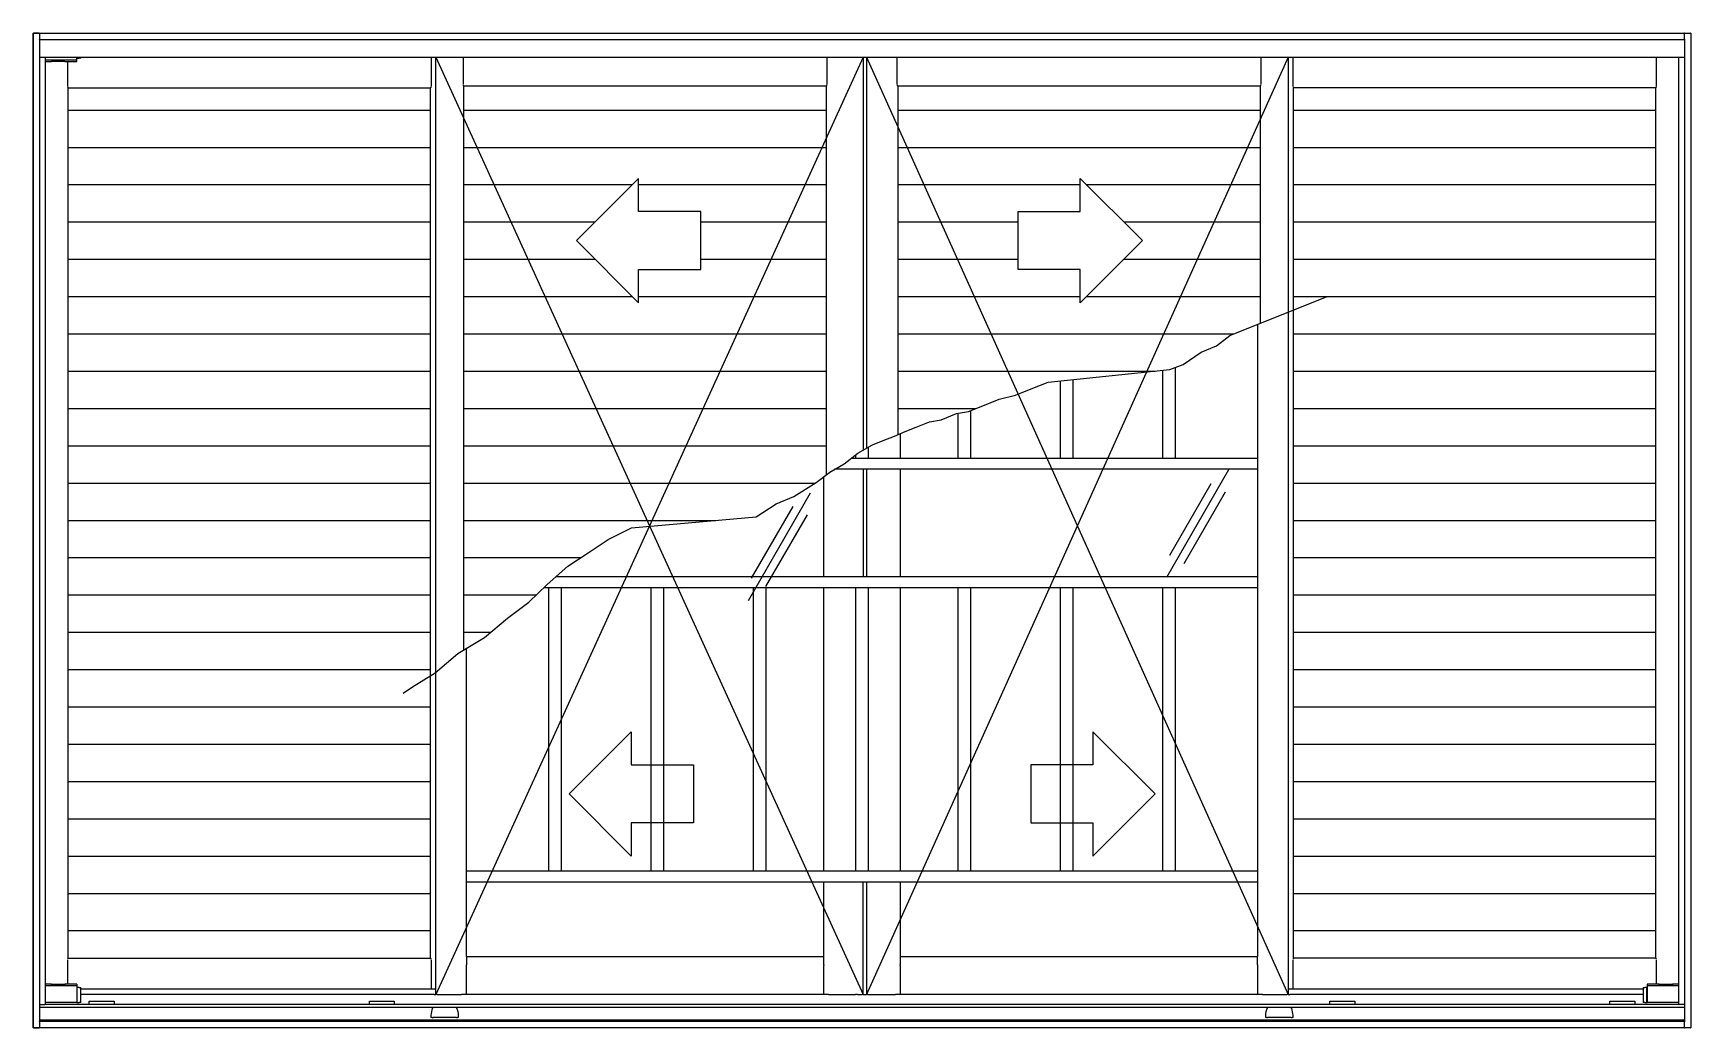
# Model space of a CAD drawing. Header units: millimetres. Extents: x 449.7 to 451.7, y 1056.07 to 1057.27.
import ezdxf

# ---------------------------------------------------------------- set-up
doc = ezdxf.new("R2010")
doc.units = ezdxf.units.MM
doc.header["$LTSCALE"] = 0.5
doc.layers.add('Gravia_Janelas', color=1, linetype='Continuous')

msp = doc.modelspace()

# ---------------------------------------------------------------- linework, layer by layer
at = {"layer": 'Gravia_Janelas'}
for p, q in [((449.6957, 1057.2704), (449.6961, 1057.2704)), ((449.6957, 1057.2704), (449.6957, 1056.0704)), ((449.7029, 1057.2704), (449.6961, 1057.2704)), ((449.7029, 1057.2704), (449.7033, 1057.2704)), ((449.7033, 1057.27), (449.7033, 1057.2704)), ((449.7033, 1057.2704), (451.6881, 1057.2704)), ((449.7033, 1057.27), (449.7033, 1057.2632)), ((449.7033, 1057.2628), (449.7033, 1057.2632)), ((449.7033, 1057.2628), (451.6881, 1057.2628)), ((449.7033, 1057.2628), (449.7033, 1056.078)), ((451.6881, 1057.2704), (451.6881, 1057.27)), ((451.6885, 1057.2704), (451.6881, 1057.2704)), ((451.6881, 1057.2632), (451.6881, 1057.27)), ((451.6881, 1057.2632), (451.6881, 1057.2628)), ((451.6881, 1057.2628), (451.6881, 1056.078)), ((451.6885, 1057.2704), (451.6953, 1057.2704)), ((451.6957, 1057.2704), (451.6953, 1057.2704)), ((451.6957, 1057.2704), (451.6957, 1056.0704)), ((449.7033, 1057.2414), (451.6881, 1057.2414)), ((449.7103, 1057.2414), (449.7103, 1056.0985)), ((449.7483, 1057.238), (449.7483, 1057.2414)), ((449.7488, 1057.2414), (449.7488, 1057.24)), ((449.7533, 1057.24), (449.7533, 1057.2414)), ((450.1759, 1057.2414), (450.1759, 1057.2071)), ((450.1816, 1056.1105), (450.1816, 1057.2414)), ((450.1816, 1057.2414), (450.6969, 1056.1105)), ((450.6969, 1057.2414), (450.1816, 1056.1105)), ((450.2147, 1057.2091), (450.2147, 1057.2414)), ((450.6532, 1057.2414), (450.6532, 1057.2091)), ((450.6969, 1057.2414), (450.6969, 1056.7672)), ((450.7011, 1057.2414), (450.7011, 1056.7697)), ((450.7011, 1057.2414), (451.2098, 1056.1105)), ((451.2098, 1057.2414), (450.7011, 1056.1105)), ((450.7382, 1057.2091), (450.7382, 1057.2414)), ((451.1767, 1057.2414), (451.1767, 1057.2091)), ((451.2098, 1057.2414), (451.2098, 1056.1105)), ((451.2155, 1057.2414), (451.2155, 1057.2071)), ((451.654, 1057.2414), (451.654, 1057.2071)), ((451.6811, 1056.0985), (451.6811, 1057.2414)), ((449.7103, 1057.238), (449.7483, 1057.238)), ((449.7103, 1057.236), (449.7178, 1057.236)), ((449.7178, 1057.2365), (449.7338, 1057.2365)), ((449.7178, 1057.236), (449.7178, 1057.2365)), ((449.7338, 1057.2365), (449.7178, 1057.2365)), ((449.7178, 1057.2365), (449.7178, 1057.236)), ((449.7338, 1057.236), (449.7178, 1057.236)), ((449.7338, 1057.2365), (449.7338, 1057.236)), ((449.7338, 1057.2365), (449.7338, 1057.236)), ((449.7338, 1057.236), (449.7483, 1057.236)), ((449.7374, 1057.2071), (449.7374, 1057.236)), ((449.7483, 1057.24), (449.7488, 1057.24)), ((449.7483, 1057.236), (449.7483, 1057.238)), ((449.7488, 1057.24), (449.7513, 1057.24)), ((449.7533, 1057.24), (449.7513, 1057.24)), ((449.738, 1057.2043), (449.7381, 1057.2043)), ((449.7381, 1057.2043), (450.1752, 1057.2043)), ((449.7381, 1056.1546), (449.7381, 1057.2043)), ((450.1752, 1057.2043), (450.1752, 1057.2043)), ((450.1752, 1056.1546), (450.1752, 1057.2043)), ((450.2153, 1057.2063), (450.2154, 1057.2063)), ((450.2154, 1056.5264), (450.2154, 1057.2063)), ((450.6525, 1057.2063), (450.2154, 1057.2063)), ((450.6525, 1057.2063), (450.6525, 1057.2063)), ((450.6525, 1057.2063), (450.6525, 1056.7375)), ((450.7388, 1057.2063), (450.7389, 1057.2063)), ((450.7389, 1057.2063), (450.7389, 1056.786)), ((451.176, 1057.2063), (450.7389, 1057.2063)), ((451.176, 1057.2063), (451.176, 1056.9202)), ((451.176, 1057.2063), (451.176, 1057.2063)), ((451.2162, 1057.2043), (451.2161, 1057.2043)), ((451.6533, 1057.2043), (451.2162, 1057.2043)), ((451.2162, 1056.1546), (451.2162, 1057.2043)), ((451.6533, 1056.1546), (451.6533, 1057.2043)), ((451.6533, 1057.2043), (451.6533, 1057.2043)), ((449.7381, 1057.1776), (450.1752, 1057.1776)), ((450.2154, 1057.1776), (450.6525, 1057.1776)), ((450.7389, 1057.1776), (451.176, 1057.1776)), ((451.2162, 1057.1776), (451.6533, 1057.1776)), ((449.7381, 1057.1326), (450.1752, 1057.1326)), ((450.2154, 1057.1326), (450.6525, 1057.1326)), ((450.7389, 1057.1326), (451.176, 1057.1326)), ((451.2162, 1057.1326), (451.6533, 1057.1326)), ((449.7381, 1057.0876), (450.1752, 1057.0876)), ((450.2154, 1057.0876), (450.4186, 1057.0876)), ((450.4261, 1057.0876), (450.6525, 1057.0876)), ((450.7389, 1057.0876), (450.9589, 1057.0876)), ((450.9664, 1057.0876), (451.176, 1057.0876)), ((451.2162, 1057.0876), (451.6533, 1057.0876)), ((449.7381, 1057.0426), (450.1752, 1057.0426)), ((450.2154, 1057.0426), (450.3736, 1057.0426)), ((450.5011, 1057.0426), (450.6525, 1057.0426)), ((450.7389, 1057.0426), (450.8839, 1057.0426)), ((451.0114, 1057.0426), (451.176, 1057.0426)), ((451.2162, 1057.0426), (451.6533, 1057.0426)), ((449.7381, 1056.9976), (450.1752, 1056.9976)), ((450.2154, 1056.9976), (450.3736, 1056.9976)), ((450.5011, 1056.9976), (450.6525, 1056.9976)), ((450.7389, 1056.9976), (450.8839, 1056.9976)), ((451.0114, 1056.9976), (451.176, 1056.9976)), ((451.2162, 1056.9976), (451.6533, 1056.9976)), ((449.7381, 1056.9526), (450.1752, 1056.9526)), ((450.2154, 1056.9526), (450.4186, 1056.9526)), ((450.4261, 1056.9526), (450.6525, 1056.9526)), ((450.7389, 1056.9526), (450.9589, 1056.9526)), ((450.9664, 1056.9526), (451.176, 1056.9526)), ((451.2162, 1056.9526), (451.6533, 1056.9526)), ((449.7381, 1056.9076), (450.1752, 1056.9076)), ((450.2154, 1056.9076), (450.6525, 1056.9076)), ((450.7389, 1056.9076), (451.1443, 1056.9076)), ((451.173, 1056.919), (451.173, 1056.1566)), ((451.2162, 1056.9076), (451.6533, 1056.9076)), ((449.7381, 1056.8626), (450.1752, 1056.8626)), ((450.2154, 1056.8626), (450.6525, 1056.8626)), ((450.7389, 1056.8626), (451.0494, 1056.8626)), ((451.0587, 1056.7574), (451.0587, 1056.8635)), ((451.0737, 1056.867), (451.0737, 1056.7574)), ((451.2162, 1056.8626), (451.6533, 1056.8626)), ((450.9352, 1056.7574), (450.9352, 1056.851)), ((450.9502, 1056.8525), (450.9502, 1056.7574)), ((449.7381, 1056.8176), (450.1752, 1056.8176)), ((450.2154, 1056.8176), (450.6525, 1056.8176)), ((450.7389, 1056.8176), (450.833, 1056.8176)), ((450.8117, 1056.7574), (450.8117, 1056.8117)), ((450.8267, 1056.815), (450.8267, 1056.7574)), ((451.2162, 1056.8176), (451.6533, 1056.8176)), ((450.7419, 1056.7872), (450.7419, 1056.7574)), ((449.7381, 1056.7726), (450.1752, 1056.7726)), ((450.2154, 1056.7726), (450.6525, 1056.7726)), ((450.6882, 1056.7574), (450.6882, 1056.7617)), ((450.7032, 1056.7708), (450.7032, 1056.7574)), ((451.2162, 1056.7726), (451.6533, 1056.7726)), ((451.173, 1056.7442), (450.6625, 1056.7442)), ((451.173, 1056.7574), (450.6826, 1056.7574)), ((451.173, 1056.7574), (450.6826, 1056.7574)), ((450.6969, 1056.7442), (450.6969, 1056.6147)), ((450.7011, 1056.7442), (450.7011, 1056.6147)), ((450.7419, 1056.7442), (450.7419, 1056.6147)), ((451.0633, 1056.6139), (451.1383, 1056.7438)), ((449.7381, 1056.7276), (450.1752, 1056.7276)), ((450.2154, 1056.7276), (450.6395, 1056.7276)), ((450.6495, 1056.6147), (450.6495, 1056.7352)), ((451.0671, 1056.6406), (451.1171, 1056.7272)), ((451.2162, 1056.7276), (451.6533, 1056.7276)), ((450.5587, 1056.586), (450.6337, 1056.7159)), ((451.0844, 1056.6306), (451.1344, 1056.7172)), ((449.7381, 1056.6826), (450.1752, 1056.6826)), ((450.2154, 1056.6826), (450.5194, 1056.6826)), ((450.5625, 1056.6127), (450.6125, 1056.6993)), ((450.5798, 1056.6027), (450.6298, 1056.6893)), ((451.2162, 1056.6826), (451.6533, 1056.6826)), ((449.7381, 1056.6376), (450.1752, 1056.6376)), ((450.2154, 1056.6376), (450.3562, 1056.6376)), ((451.2162, 1056.6376), (451.6533, 1056.6376)), ((450.312, 1056.6015), (451.173, 1056.6015)), ((450.3177, 1056.2595), (450.3177, 1056.6015)), ((450.3265, 1056.6147), (451.173, 1056.6147)), ((450.3327, 1056.6015), (450.3327, 1056.2595)), ((450.4412, 1056.2595), (450.4412, 1056.6015)), ((450.4562, 1056.6015), (450.4562, 1056.2595)), ((450.5647, 1056.2595), (450.5647, 1056.6015)), ((450.5797, 1056.6015), (450.5797, 1056.2595)), ((450.6495, 1056.2595), (450.6495, 1056.6015)), ((450.6882, 1056.2595), (450.6882, 1056.6015)), ((450.7032, 1056.6015), (450.7032, 1056.2595)), ((450.7419, 1056.6015), (450.7419, 1056.2595)), ((450.8117, 1056.2595), (450.8117, 1056.6015)), ((450.8267, 1056.6015), (450.8267, 1056.2595)), ((450.9352, 1056.2595), (450.9352, 1056.6015)), ((450.9502, 1056.6015), (450.9502, 1056.2595)), ((451.0587, 1056.2595), (451.0587, 1056.6015)), ((451.0737, 1056.6015), (451.0737, 1056.2595)), ((449.7381, 1056.5926), (450.1752, 1056.5926)), ((450.2154, 1056.5926), (450.3026, 1056.5926)), ((451.2162, 1056.5926), (451.6533, 1056.5926)), ((449.7381, 1056.5476), (450.1752, 1056.5476)), ((450.2154, 1056.5476), (450.2478, 1056.5476)), ((451.2162, 1056.5476), (451.6533, 1056.5476)), ((450.2184, 1056.1566), (450.2184, 1056.5282)), ((449.7381, 1056.5026), (450.1752, 1056.5026)), ((451.2162, 1056.5026), (451.6533, 1056.5026)), ((449.7381, 1056.4576), (450.1752, 1056.4576)), ((451.2162, 1056.4576), (451.6533, 1056.4576)), ((449.7381, 1056.4126), (450.1752, 1056.4126)), ((451.2162, 1056.4126), (451.6533, 1056.4126)), ((449.7381, 1056.3676), (450.1752, 1056.3676)), ((451.2162, 1056.3676), (451.6533, 1056.3676)), ((449.7381, 1056.3226), (450.1752, 1056.3226)), ((451.2162, 1056.3226), (451.6533, 1056.3226)), ((449.7381, 1056.2776), (450.1752, 1056.2776)), ((451.2162, 1056.2776), (451.6533, 1056.2776)), ((451.173, 1056.2595), (450.2184, 1056.2595)), ((451.173, 1056.2595), (450.2184, 1056.2595)), ((451.173, 1056.2463), (450.2184, 1056.2463)), ((450.6495, 1056.1566), (450.6495, 1056.2463)), ((450.6969, 1056.1105), (450.6969, 1056.2463)), ((450.7011, 1056.2463), (450.7011, 1056.1105)), ((450.7419, 1056.2463), (450.7419, 1056.1566)), ((449.7381, 1056.2326), (450.1752, 1056.2326)), ((451.2162, 1056.2326), (451.6533, 1056.2326)), ((449.7381, 1056.1876), (450.1752, 1056.1876)), ((451.2162, 1056.1876), (451.6533, 1056.1876)), ((449.7374, 1056.1229), (449.7374, 1056.1518)), ((449.7381, 1056.1546), (449.738, 1056.1546)), ((449.7381, 1056.1546), (450.1752, 1056.1546)), ((450.1752, 1056.1546), (450.1752, 1056.1546)), ((450.1759, 1056.1518), (450.1759, 1056.1175)), ((450.2184, 1056.1563), (450.2184, 1056.1566)), ((450.2184, 1056.1566), (450.6495, 1056.1566)), ((450.2184, 1056.1563), (450.2184, 1056.1462)), ((450.2184, 1056.1456), (450.2184, 1056.1462)), ((450.2184, 1056.1105), (450.2184, 1056.1456)), ((450.6495, 1056.1566), (450.6495, 1056.1563)), ((450.6495, 1056.1462), (450.6495, 1056.1563)), ((450.6495, 1056.1462), (450.6495, 1056.1456)), ((450.6495, 1056.1105), (450.6495, 1056.1456)), ((450.7419, 1056.1563), (450.7419, 1056.1566)), ((450.7419, 1056.1566), (451.173, 1056.1566)), ((450.7419, 1056.1563), (450.7419, 1056.1462)), ((450.7419, 1056.1456), (450.7419, 1056.1462)), ((450.7419, 1056.1456), (450.7419, 1056.1105)), ((451.173, 1056.1566), (451.173, 1056.1563)), ((451.173, 1056.1462), (451.173, 1056.1563)), ((451.173, 1056.1462), (451.173, 1056.1456)), ((451.173, 1056.1456), (451.173, 1056.1105)), ((451.2155, 1056.1518), (451.2155, 1056.1175)), ((451.2161, 1056.1546), (451.2162, 1056.1546)), ((451.6533, 1056.1546), (451.2162, 1056.1546)), ((451.6533, 1056.1546), (451.6533, 1056.1546)), ((451.654, 1056.1518), (451.654, 1056.1229)), ((449.7178, 1056.1229), (449.7103, 1056.1229)), ((449.7483, 1056.1209), (449.7103, 1056.1209)), ((449.7178, 1056.1223), (449.7178, 1056.1229)), ((449.7178, 1056.1229), (449.7338, 1056.1229)), ((449.7178, 1056.1223), (449.7178, 1056.1229)), ((449.7338, 1056.1223), (449.7178, 1056.1223)), ((449.7178, 1056.1223), (449.7338, 1056.1223)), ((449.7483, 1056.1229), (449.7338, 1056.1229)), ((449.7338, 1056.1229), (449.7338, 1056.1223)), ((449.7338, 1056.1223), (449.7338, 1056.1229)), ((449.7483, 1056.1229), (449.7483, 1056.1209)), ((449.7483, 1056.1209), (449.7483, 1056.1009)), ((451.6431, 1056.1229), (451.6431, 1056.1209)), ((451.6576, 1056.1229), (451.6431, 1056.1229)), ((451.6431, 1056.1209), (451.6431, 1056.1009)), ((451.6811, 1056.1209), (451.6431, 1056.1209)), ((451.6576, 1056.1223), (451.6576, 1056.1229)), ((451.6576, 1056.1229), (451.6736, 1056.1229)), ((451.6576, 1056.1223), (451.6576, 1056.1229)), ((451.6736, 1056.1223), (451.6576, 1056.1223)), ((451.6576, 1056.1223), (451.6736, 1056.1223)), ((451.6811, 1056.1229), (451.6736, 1056.1229)), ((451.6736, 1056.1229), (451.6736, 1056.1223)), ((451.6736, 1056.1223), (451.6736, 1056.1229)), ((449.7483, 1056.1009), (449.7103, 1056.1009)), ((449.7488, 1056.1189), (449.7483, 1056.1189)), ((449.7483, 1056.1009), (449.7488, 1056.1009)), ((449.7513, 1056.1189), (449.7488, 1056.1189)), ((449.7488, 1056.1009), (449.7488, 1056.1189)), ((449.7488, 1056.1009), (449.7513, 1056.1009)), ((449.7513, 1056.1189), (449.7533, 1056.1189)), ((449.7533, 1056.1009), (449.7513, 1056.1009)), ((449.7533, 1056.1009), (449.7533, 1056.1189)), ((449.7533, 1056.1175), (450.1816, 1056.1175)), ((450.1795, 1056.1105), (449.7533, 1056.1105)), ((449.7633, 1056.0989), (449.7633, 1056.1025)), ((449.7633, 1056.1025), (449.7933, 1056.1025)), ((449.7933, 1056.1025), (449.7933, 1056.0989)), ((450.1013, 1056.0989), (450.1013, 1056.1025)), ((450.1013, 1056.1025), (450.1313, 1056.1025)), ((450.1313, 1056.1025), (450.1313, 1056.0989)), ((450.1795, 1056.1105), (450.1816, 1056.1105)), ((450.1831, 1056.1105), (450.1816, 1056.1105)), ((450.1831, 1056.1105), (450.2126, 1056.1105)), ((450.2147, 1056.1105), (450.2126, 1056.1105)), ((450.6532, 1056.1105), (450.2147, 1056.1105)), ((450.6553, 1056.1105), (450.6532, 1056.1105)), ((450.6553, 1056.1105), (450.6874, 1056.1105)), ((450.6874, 1056.1105), (450.688, 1056.1105)), ((450.6903, 1056.1105), (450.688, 1056.1105)), ((450.6903, 1056.1105), (450.6957, 1056.1105)), ((450.6969, 1056.1105), (450.6957, 1056.1105)), ((450.6969, 1056.1105), (450.7007, 1056.1105)), ((450.7007, 1056.1105), (450.7011, 1056.1105)), ((450.7027, 1056.1105), (450.7011, 1056.1105)), ((450.7027, 1056.1105), (450.7361, 1056.1105)), ((450.7382, 1056.1105), (450.7361, 1056.1105)), ((451.1767, 1056.1105), (450.7382, 1056.1105)), ((451.1788, 1056.1105), (451.1767, 1056.1105)), ((451.1788, 1056.1105), (451.2082, 1056.1105)), ((451.2098, 1056.1105), (451.2082, 1056.1105)), ((451.2098, 1056.1175), (451.6381, 1056.1175)), ((451.2098, 1056.1105), (451.2119, 1056.1105)), ((451.6381, 1056.1105), (451.2119, 1056.1105)), ((451.2601, 1056.0989), (451.2601, 1056.1025)), ((451.2601, 1056.1025), (451.2901, 1056.1025)), ((451.2901, 1056.1025), (451.2901, 1056.0989)), ((451.5981, 1056.0989), (451.5981, 1056.1025)), ((451.5981, 1056.1025), (451.6281, 1056.1025)), ((451.6281, 1056.1025), (451.6281, 1056.0989)), ((451.6381, 1056.1189), (451.6381, 1056.1009)), ((451.6381, 1056.1189), (451.6401, 1056.1189)), ((451.6401, 1056.1009), (451.6381, 1056.1009)), ((451.6426, 1056.1189), (451.6401, 1056.1189)), ((451.6401, 1056.1009), (451.6426, 1056.1009)), ((451.6431, 1056.1189), (451.6426, 1056.1189)), ((451.6426, 1056.1009), (451.6426, 1056.1189)), ((451.6426, 1056.1009), (451.6431, 1056.1009)), ((451.6811, 1056.1009), (451.6431, 1056.1009)), ((449.7033, 1056.0985), (449.7037, 1056.0985)), ((449.7033, 1056.0955), (451.6881, 1056.0955)), ((449.7037, 1056.0985), (449.7097, 1056.0985)), ((449.7103, 1056.0985), (449.7097, 1056.0985)), ((451.6811, 1056.0985), (449.7103, 1056.0985)), ((449.7633, 1056.0985), (449.7633, 1056.0989)), ((449.7933, 1056.0989), (449.7933, 1056.0985)), ((450.1013, 1056.0985), (450.1013, 1056.0989)), ((450.1313, 1056.0989), (450.1313, 1056.0985)), ((450.1769, 1056.083), (450.1755, 1056.083)), ((450.1769, 1056.083), (450.1781, 1056.083)), ((450.2065, 1056.083), (450.1781, 1056.083)), ((450.2065, 1056.083), (450.2077, 1056.083)), ((450.209, 1056.083), (450.2077, 1056.083)), ((451.1837, 1056.083), (451.1823, 1056.083)), ((451.1837, 1056.083), (451.1849, 1056.083)), ((451.2133, 1056.083), (451.1849, 1056.083)), ((451.2133, 1056.083), (451.2145, 1056.083)), ((451.2158, 1056.083), (451.2145, 1056.083)), ((451.2601, 1056.0985), (451.2601, 1056.0989)), ((451.2901, 1056.0989), (451.2901, 1056.0985)), ((451.5981, 1056.0985), (451.5981, 1056.0989)), ((451.6281, 1056.0989), (451.6281, 1056.0985)), ((451.6811, 1056.0985), (451.6817, 1056.0985)), ((451.6877, 1056.0985), (451.6817, 1056.0985)), ((451.6881, 1056.0985), (451.6877, 1056.0985)), ((449.6961, 1056.0704), (449.6957, 1056.0704)), ((449.6961, 1056.0704), (449.7029, 1056.0704)), ((449.7033, 1056.0704), (449.7029, 1056.0704)), ((451.6881, 1056.0795), (449.7033, 1056.0795)), ((449.7033, 1056.0776), (449.7033, 1056.078)), ((451.6881, 1056.078), (449.7033, 1056.078)), ((449.7033, 1056.0776), (449.7033, 1056.0708)), ((449.7033, 1056.0704), (449.7033, 1056.0708)), ((451.6881, 1056.0704), (449.7033, 1056.0704)), ((451.6881, 1056.078), (451.6881, 1056.0776)), ((451.6881, 1056.0708), (451.6881, 1056.0776)), ((451.6881, 1056.0708), (451.6881, 1056.0704)), ((451.6881, 1056.0704), (451.6885, 1056.0704)), ((451.6953, 1056.0704), (451.6885, 1056.0704)), ((451.6953, 1056.0704), (451.6957, 1056.0704))]:
    msp.add_line(p, q, dxfattribs=at)
at = {"layer": 'Gravia_Janelas', "color": 2}
msp.add_lwpolyline([(449.6957, 1057.2704), (451.6957, 1057.2704), (451.6957, 1056.0704), (449.6957, 1056.0704)], close=True, dxfattribs=at)
at = {"layer": 'Gravia_Janelas', "flags": 128}
for points in [[(449.7374, 1057.2066), (449.7374, 1057.2066), (449.7374, 1057.2067), (449.7374, 1057.2067), (449.7374, 1057.2067), (449.7374, 1057.2067), (449.7374, 1057.2067), (449.7374, 1057.2067), (449.7374, 1057.2068), (449.7374, 1057.2068), (449.7374, 1057.2068), (449.7374, 1057.2068), (449.7374, 1057.2068), (449.7374, 1057.2069), (449.7374, 1057.2069), (449.7374, 1057.2069), (449.7374, 1057.2069), (449.7374, 1057.2069), (449.7374, 1057.2069), (449.7374, 1057.207), (449.7374, 1057.207), (449.7374, 1057.207), (449.7374, 1057.207), (449.7374, 1057.207), (449.7374, 1057.2071)], [(449.7377, 1057.2052), (449.7377, 1057.2053), (449.7377, 1057.2053), (449.7376, 1057.2053), (449.7376, 1057.2053), (449.7376, 1057.2053), (449.7376, 1057.2054), (449.7376, 1057.2054), (449.7376, 1057.2054), (449.7376, 1057.2054), (449.7376, 1057.2054), (449.7376, 1057.2055), (449.7376, 1057.2055), (449.7375, 1057.2055), (449.7375, 1057.2055), (449.7375, 1057.2055), (449.7375, 1057.2056), (449.7375, 1057.2056), (449.7375, 1057.2056), (449.7375, 1057.2056), (449.7375, 1057.2056), (449.7374, 1057.2057), (449.7374, 1057.2057), (449.7374, 1057.2057), (449.7374, 1057.2057)], [(449.738, 1057.2043), (449.738, 1057.2043), (449.738, 1057.2043), (449.738, 1057.2044), (449.738, 1057.2044), (449.738, 1057.2044), (449.7379, 1057.2045), (449.7379, 1057.2045), (449.7379, 1057.2045), (449.7379, 1057.2046), (449.7379, 1057.2046), (449.7379, 1057.2046), (449.7379, 1057.2047), (449.7378, 1057.2047), (449.7378, 1057.2048), (449.7378, 1057.2048), (449.7378, 1057.2049), (449.7378, 1057.2049), (449.7378, 1057.2049), (449.7378, 1057.205), (449.7377, 1057.205), (449.7377, 1057.2051), (449.7377, 1057.2051), (449.7377, 1057.2052), (449.7377, 1057.2052)], [(450.1756, 1057.2052), (450.1755, 1057.2052), (450.1755, 1057.2051), (450.1755, 1057.2051), (450.1755, 1057.205), (450.1755, 1057.205), (450.1755, 1057.2049), (450.1755, 1057.2049), (450.1754, 1057.2049), (450.1754, 1057.2048), (450.1754, 1057.2048), (450.1754, 1057.2047), (450.1754, 1057.2047), (450.1754, 1057.2046), (450.1753, 1057.2046), (450.1753, 1057.2046), (450.1753, 1057.2045), (450.1753, 1057.2045), (450.1753, 1057.2045), (450.1753, 1057.2044), (450.1753, 1057.2044), (450.1753, 1057.2044), (450.1752, 1057.2043), (450.1752, 1057.2043), (450.1752, 1057.2043)], [(450.1758, 1057.2057), (450.1758, 1057.2057), (450.1758, 1057.2057), (450.1758, 1057.2057), (450.1758, 1057.2056), (450.1758, 1057.2056), (450.1757, 1057.2056), (450.1757, 1057.2056), (450.1757, 1057.2056), (450.1757, 1057.2055), (450.1757, 1057.2055), (450.1757, 1057.2055), (450.1757, 1057.2055), (450.1757, 1057.2055), (450.1757, 1057.2054), (450.1756, 1057.2054), (450.1756, 1057.2054), (450.1756, 1057.2054), (450.1756, 1057.2054), (450.1756, 1057.2053), (450.1756, 1057.2053), (450.1756, 1057.2053), (450.1756, 1057.2053), (450.1756, 1057.2053), (450.1756, 1057.2052)], [(450.1759, 1057.2071), (450.1759, 1057.207), (450.1759, 1057.207), (450.1759, 1057.207), (450.1759, 1057.207), (450.1759, 1057.207), (450.1759, 1057.2069), (450.1759, 1057.2069), (450.1759, 1057.2069), (450.1759, 1057.2069), (450.1759, 1057.2069), (450.1759, 1057.2069), (450.1759, 1057.2068), (450.1759, 1057.2068), (450.1759, 1057.2068), (450.1759, 1057.2068), (450.1759, 1057.2068), (450.1759, 1057.2067), (450.1759, 1057.2067), (450.1759, 1057.2067), (450.1758, 1057.2067), (450.1758, 1057.2067), (450.1758, 1057.2067), (450.1758, 1057.2066), (450.1758, 1057.2066)], [(450.2147, 1057.2086), (450.2147, 1057.2086), (450.2147, 1057.2087), (450.2147, 1057.2087), (450.2147, 1057.2087), (450.2147, 1057.2087), (450.2147, 1057.2087), (450.2147, 1057.2087), (450.2147, 1057.2088), (450.2147, 1057.2088), (450.2147, 1057.2088), (450.2147, 1057.2088), (450.2147, 1057.2088), (450.2147, 1057.2089), (450.2147, 1057.2089), (450.2147, 1057.2089), (450.2147, 1057.2089), (450.2147, 1057.2089), (450.2147, 1057.2089), (450.2147, 1057.209), (450.2147, 1057.209), (450.2147, 1057.209), (450.2147, 1057.209), (450.2147, 1057.209), (450.2147, 1057.2091)], [(450.215, 1057.2072), (450.215, 1057.2073), (450.215, 1057.2073), (450.2149, 1057.2073), (450.2149, 1057.2073), (450.2149, 1057.2073), (450.2149, 1057.2074), (450.2149, 1057.2074), (450.2149, 1057.2074), (450.2149, 1057.2074), (450.2149, 1057.2074), (450.2149, 1057.2075), (450.2149, 1057.2075), (450.2148, 1057.2075), (450.2148, 1057.2075), (450.2148, 1057.2075), (450.2148, 1057.2076), (450.2148, 1057.2076), (450.2148, 1057.2076), (450.2148, 1057.2076), (450.2148, 1057.2076), (450.2147, 1057.2077), (450.2147, 1057.2077), (450.2147, 1057.2077), (450.2147, 1057.2077)], [(450.2153, 1057.2063), (450.2153, 1057.2063), (450.2153, 1057.2063), (450.2153, 1057.2064), (450.2153, 1057.2064), (450.2153, 1057.2064), (450.2152, 1057.2065), (450.2152, 1057.2065), (450.2152, 1057.2065), (450.2152, 1057.2066), (450.2152, 1057.2066), (450.2152, 1057.2066), (450.2152, 1057.2067), (450.2151, 1057.2067), (450.2151, 1057.2068), (450.2151, 1057.2068), (450.2151, 1057.2069), (450.2151, 1057.2069), (450.2151, 1057.2069), (450.2151, 1057.207), (450.215, 1057.207), (450.215, 1057.2071), (450.215, 1057.2071), (450.215, 1057.2072), (450.215, 1057.2072)], [(450.6529, 1057.2072), (450.6528, 1057.2072), (450.6528, 1057.2071), (450.6528, 1057.2071), (450.6528, 1057.207), (450.6528, 1057.207), (450.6528, 1057.2069), (450.6528, 1057.2069), (450.6527, 1057.2069), (450.6527, 1057.2068), (450.6527, 1057.2068), (450.6527, 1057.2067), (450.6527, 1057.2067), (450.6527, 1057.2066), (450.6526, 1057.2066), (450.6526, 1057.2066), (450.6526, 1057.2065), (450.6526, 1057.2065), (450.6526, 1057.2065), (450.6526, 1057.2064), (450.6526, 1057.2064), (450.6526, 1057.2064), (450.6525, 1057.2063), (450.6525, 1057.2063), (450.6525, 1057.2063)], [(450.6531, 1057.2077), (450.6531, 1057.2077), (450.6531, 1057.2077), (450.6531, 1057.2077), (450.6531, 1057.2076), (450.6531, 1057.2076), (450.653, 1057.2076), (450.653, 1057.2076), (450.653, 1057.2076), (450.653, 1057.2075), (450.653, 1057.2075), (450.653, 1057.2075), (450.653, 1057.2075), (450.653, 1057.2075), (450.653, 1057.2074), (450.6529, 1057.2074), (450.6529, 1057.2074), (450.6529, 1057.2074), (450.6529, 1057.2074), (450.6529, 1057.2073), (450.6529, 1057.2073), (450.6529, 1057.2073), (450.6529, 1057.2073), (450.6529, 1057.2073), (450.6529, 1057.2072)], [(450.6532, 1057.2091), (450.6532, 1057.209), (450.6532, 1057.209), (450.6532, 1057.209), (450.6532, 1057.209), (450.6532, 1057.209), (450.6532, 1057.2089), (450.6532, 1057.2089), (450.6532, 1057.2089), (450.6532, 1057.2089), (450.6532, 1057.2089), (450.6532, 1057.2089), (450.6532, 1057.2088), (450.6532, 1057.2088), (450.6532, 1057.2088), (450.6532, 1057.2088), (450.6532, 1057.2088), (450.6532, 1057.2087), (450.6532, 1057.2087), (450.6532, 1057.2087), (450.6531, 1057.2087), (450.6531, 1057.2087), (450.6531, 1057.2087), (450.6531, 1057.2086), (450.6531, 1057.2086)], [(450.7382, 1057.2086), (450.7382, 1057.2086), (450.7382, 1057.2087), (450.7382, 1057.2087), (450.7382, 1057.2087), (450.7382, 1057.2087), (450.7382, 1057.2087), (450.7382, 1057.2087), (450.7382, 1057.2088), (450.7382, 1057.2088), (450.7382, 1057.2088), (450.7382, 1057.2088), (450.7382, 1057.2088), (450.7382, 1057.2089), (450.7382, 1057.2089), (450.7382, 1057.2089), (450.7382, 1057.2089), (450.7382, 1057.2089), (450.7382, 1057.2089), (450.7382, 1057.209), (450.7382, 1057.209), (450.7382, 1057.209), (450.7382, 1057.209), (450.7382, 1057.209), (450.7382, 1057.2091)], [(450.7385, 1057.2072), (450.7385, 1057.2073), (450.7385, 1057.2073), (450.7384, 1057.2073), (450.7384, 1057.2073), (450.7384, 1057.2073), (450.7384, 1057.2074), (450.7384, 1057.2074), (450.7384, 1057.2074), (450.7384, 1057.2074), (450.7384, 1057.2074), (450.7384, 1057.2075), (450.7384, 1057.2075), (450.7384, 1057.2075), (450.7383, 1057.2075), (450.7383, 1057.2075), (450.7383, 1057.2076), (450.7383, 1057.2076), (450.7383, 1057.2076), (450.7383, 1057.2076), (450.7383, 1057.2076), (450.7382, 1057.2077), (450.7382, 1057.2077), (450.7382, 1057.2077), (450.7382, 1057.2077)], [(450.7388, 1057.2063), (450.7388, 1057.2063), (450.7388, 1057.2063), (450.7388, 1057.2064), (450.7388, 1057.2064), (450.7388, 1057.2064), (450.7387, 1057.2065), (450.7387, 1057.2065), (450.7387, 1057.2065), (450.7387, 1057.2066), (450.7387, 1057.2066), (450.7387, 1057.2066), (450.7387, 1057.2067), (450.7386, 1057.2067), (450.7386, 1057.2068), (450.7386, 1057.2068), (450.7386, 1057.2069), (450.7386, 1057.2069), (450.7386, 1057.2069), (450.7386, 1057.207), (450.7385, 1057.207), (450.7385, 1057.2071), (450.7385, 1057.2071), (450.7385, 1057.2072), (450.7385, 1057.2072)], [(451.1764, 1057.2072), (451.1763, 1057.2072), (451.1763, 1057.2071), (451.1763, 1057.2071), (451.1763, 1057.207), (451.1763, 1057.207), (451.1763, 1057.2069), (451.1763, 1057.2069), (451.1762, 1057.2069), (451.1762, 1057.2068), (451.1762, 1057.2068), (451.1762, 1057.2067), (451.1762, 1057.2067), (451.1762, 1057.2066), (451.1761, 1057.2066), (451.1761, 1057.2066), (451.1761, 1057.2065), (451.1761, 1057.2065), (451.1761, 1057.2065), (451.1761, 1057.2064), (451.1761, 1057.2064), (451.1761, 1057.2064), (451.176, 1057.2063), (451.176, 1057.2063), (451.176, 1057.2063)], [(451.1766, 1057.2077), (451.1766, 1057.2077), (451.1766, 1057.2077), (451.1766, 1057.2077), (451.1766, 1057.2076), (451.1766, 1057.2076), (451.1765, 1057.2076), (451.1765, 1057.2076), (451.1765, 1057.2076), (451.1765, 1057.2075), (451.1765, 1057.2075), (451.1765, 1057.2075), (451.1765, 1057.2075), (451.1765, 1057.2075), (451.1765, 1057.2074), (451.1764, 1057.2074), (451.1764, 1057.2074), (451.1764, 1057.2074), (451.1764, 1057.2074), (451.1764, 1057.2073), (451.1764, 1057.2073), (451.1764, 1057.2073), (451.1764, 1057.2073), (451.1764, 1057.2073), (451.1764, 1057.2072)], [(451.1767, 1057.2091), (451.1767, 1057.209), (451.1767, 1057.209), (451.1767, 1057.209), (451.1767, 1057.209), (451.1767, 1057.209), (451.1767, 1057.2089), (451.1767, 1057.2089), (451.1767, 1057.2089), (451.1767, 1057.2089), (451.1767, 1057.2089), (451.1767, 1057.2089), (451.1767, 1057.2088), (451.1767, 1057.2088), (451.1767, 1057.2088), (451.1767, 1057.2088), (451.1767, 1057.2088), (451.1767, 1057.2087), (451.1767, 1057.2087), (451.1767, 1057.2087), (451.1766, 1057.2087), (451.1766, 1057.2087), (451.1766, 1057.2087), (451.1766, 1057.2086), (451.1766, 1057.2086)], [(451.2155, 1057.2071), (451.2155, 1057.207), (451.2155, 1057.207), (451.2155, 1057.207), (451.2155, 1057.207), (451.2155, 1057.207), (451.2155, 1057.2069), (451.2155, 1057.2069), (451.2155, 1057.2069), (451.2155, 1057.2069), (451.2155, 1057.2069), (451.2155, 1057.2069), (451.2155, 1057.2068), (451.2155, 1057.2068), (451.2155, 1057.2068), (451.2155, 1057.2068), (451.2155, 1057.2068), (451.2155, 1057.2067), (451.2155, 1057.2067), (451.2155, 1057.2067), (451.2155, 1057.2067), (451.2155, 1057.2067), (451.2155, 1057.2067), (451.2155, 1057.2066), (451.2155, 1057.2066)], [(451.2155, 1057.2057), (451.2155, 1057.2057), (451.2155, 1057.2057), (451.2155, 1057.2057), (451.2156, 1057.2056), (451.2156, 1057.2056), (451.2156, 1057.2056), (451.2156, 1057.2056), (451.2156, 1057.2056), (451.2156, 1057.2055), (451.2156, 1057.2055), (451.2156, 1057.2055), (451.2157, 1057.2055), (451.2157, 1057.2055), (451.2157, 1057.2054), (451.2157, 1057.2054), (451.2157, 1057.2054), (451.2157, 1057.2054), (451.2157, 1057.2054), (451.2157, 1057.2053), (451.2157, 1057.2053), (451.2157, 1057.2053), (451.2158, 1057.2053), (451.2158, 1057.2053), (451.2158, 1057.2052)], [(451.2158, 1057.2052), (451.2158, 1057.2052), (451.2158, 1057.2051), (451.2158, 1057.2051), (451.2158, 1057.205), (451.2159, 1057.205), (451.2159, 1057.2049), (451.2159, 1057.2049), (451.2159, 1057.2049), (451.2159, 1057.2048), (451.2159, 1057.2048), (451.2159, 1057.2047), (451.216, 1057.2047), (451.216, 1057.2046), (451.216, 1057.2046), (451.216, 1057.2046), (451.216, 1057.2045), (451.216, 1057.2045), (451.216, 1057.2045), (451.2161, 1057.2044), (451.2161, 1057.2044), (451.2161, 1057.2044), (451.2161, 1057.2043), (451.2161, 1057.2043), (451.2161, 1057.2043)], [(451.6537, 1057.2052), (451.6536, 1057.2052), (451.6536, 1057.2051), (451.6536, 1057.2051), (451.6536, 1057.205), (451.6536, 1057.205), (451.6536, 1057.2049), (451.6536, 1057.2049), (451.6535, 1057.2049), (451.6535, 1057.2048), (451.6535, 1057.2048), (451.6535, 1057.2047), (451.6535, 1057.2047), (451.6535, 1057.2046), (451.6534, 1057.2046), (451.6534, 1057.2046), (451.6534, 1057.2045), (451.6534, 1057.2045), (451.6534, 1057.2045), (451.6534, 1057.2044), (451.6534, 1057.2044), (451.6534, 1057.2044), (451.6533, 1057.2043), (451.6533, 1057.2043), (451.6533, 1057.2043)], [(451.6539, 1057.2057), (451.6539, 1057.2057), (451.6539, 1057.2057), (451.6539, 1057.2057), (451.6539, 1057.2056), (451.6539, 1057.2056), (451.6538, 1057.2056), (451.6538, 1057.2056), (451.6538, 1057.2056), (451.6538, 1057.2055), (451.6538, 1057.2055), (451.6538, 1057.2055), (451.6538, 1057.2055), (451.6538, 1057.2055), (451.6538, 1057.2054), (451.6537, 1057.2054), (451.6537, 1057.2054), (451.6537, 1057.2054), (451.6537, 1057.2054), (451.6537, 1057.2053), (451.6537, 1057.2053), (451.6537, 1057.2053), (451.6537, 1057.2053), (451.6537, 1057.2053), (451.6537, 1057.2052)], [(451.654, 1057.2071), (451.654, 1057.207), (451.654, 1057.207), (451.654, 1057.207), (451.654, 1057.207), (451.654, 1057.207), (451.654, 1057.2069), (451.654, 1057.2069), (451.654, 1057.2069), (451.654, 1057.2069), (451.654, 1057.2069), (451.654, 1057.2069), (451.654, 1057.2068), (451.654, 1057.2068), (451.654, 1057.2068), (451.654, 1057.2068), (451.654, 1057.2068), (451.654, 1057.2067), (451.654, 1057.2067), (451.654, 1057.2067), (451.6539, 1057.2067), (451.6539, 1057.2067), (451.6539, 1057.2067), (451.6539, 1057.2066), (451.6539, 1057.2066)], [(449.7374, 1056.1531), (449.7374, 1056.1531), (449.7374, 1056.1531), (449.7374, 1056.1532), (449.7375, 1056.1532), (449.7375, 1056.1532), (449.7375, 1056.1532), (449.7375, 1056.1532), (449.7375, 1056.1532), (449.7375, 1056.1533), (449.7375, 1056.1533), (449.7375, 1056.1533), (449.7376, 1056.1533), (449.7376, 1056.1533), (449.7376, 1056.1534), (449.7376, 1056.1534), (449.7376, 1056.1534), (449.7376, 1056.1534), (449.7376, 1056.1534), (449.7376, 1056.1535), (449.7376, 1056.1535), (449.7376, 1056.1535), (449.7377, 1056.1535), (449.7377, 1056.1536), (449.7377, 1056.1536)], [(449.7374, 1056.1518), (449.7374, 1056.1518), (449.7374, 1056.1518), (449.7374, 1056.1518), (449.7374, 1056.1518), (449.7374, 1056.1518), (449.7374, 1056.1519), (449.7374, 1056.1519), (449.7374, 1056.1519), (449.7374, 1056.1519), (449.7374, 1056.1519), (449.7374, 1056.152), (449.7374, 1056.152), (449.7374, 1056.152), (449.7374, 1056.152), (449.7374, 1056.152), (449.7374, 1056.1521), (449.7374, 1056.1521), (449.7374, 1056.1521), (449.7374, 1056.1521), (449.7374, 1056.1521), (449.7374, 1056.1521), (449.7374, 1056.1522), (449.7374, 1056.1522), (449.7374, 1056.1522)], [(449.7377, 1056.1536), (449.7377, 1056.1536), (449.7377, 1056.1537), (449.7377, 1056.1537), (449.7377, 1056.1538), (449.7378, 1056.1538), (449.7378, 1056.1539), (449.7378, 1056.1539), (449.7378, 1056.154), (449.7378, 1056.154), (449.7378, 1056.154), (449.7378, 1056.1541), (449.7379, 1056.1541), (449.7379, 1056.1542), (449.7379, 1056.1542), (449.7379, 1056.1542), (449.7379, 1056.1543), (449.7379, 1056.1543), (449.7379, 1056.1544), (449.738, 1056.1544), (449.738, 1056.1544), (449.738, 1056.1545), (449.738, 1056.1545), (449.738, 1056.1545), (449.738, 1056.1546)], [(450.1752, 1056.1546), (450.1752, 1056.1545), (450.1752, 1056.1545), (450.1753, 1056.1545), (450.1753, 1056.1544), (450.1753, 1056.1544), (450.1753, 1056.1544), (450.1753, 1056.1543), (450.1753, 1056.1543), (450.1753, 1056.1542), (450.1753, 1056.1542), (450.1754, 1056.1542), (450.1754, 1056.1541), (450.1754, 1056.1541), (450.1754, 1056.154), (450.1754, 1056.154), (450.1754, 1056.154), (450.1755, 1056.1539), (450.1755, 1056.1539), (450.1755, 1056.1538), (450.1755, 1056.1538), (450.1755, 1056.1537), (450.1755, 1056.1537), (450.1755, 1056.1536), (450.1756, 1056.1536)], [(450.1756, 1056.1536), (450.1756, 1056.1536), (450.1756, 1056.1535), (450.1756, 1056.1535), (450.1756, 1056.1535), (450.1756, 1056.1535), (450.1756, 1056.1534), (450.1756, 1056.1534), (450.1756, 1056.1534), (450.1756, 1056.1534), (450.1757, 1056.1534), (450.1757, 1056.1533), (450.1757, 1056.1533), (450.1757, 1056.1533), (450.1757, 1056.1533), (450.1757, 1056.1533), (450.1757, 1056.1532), (450.1757, 1056.1532), (450.1757, 1056.1532), (450.1758, 1056.1532), (450.1758, 1056.1532), (450.1758, 1056.1532), (450.1758, 1056.1531), (450.1758, 1056.1531), (450.1758, 1056.1531)], [(450.1758, 1056.1522), (450.1758, 1056.1522), (450.1758, 1056.1522), (450.1758, 1056.1521), (450.1758, 1056.1521), (450.1759, 1056.1521), (450.1759, 1056.1521), (450.1759, 1056.1521), (450.1759, 1056.1521), (450.1759, 1056.152), (450.1759, 1056.152), (450.1759, 1056.152), (450.1759, 1056.152), (450.1759, 1056.152), (450.1759, 1056.1519), (450.1759, 1056.1519), (450.1759, 1056.1519), (450.1759, 1056.1519), (450.1759, 1056.1519), (450.1759, 1056.1518), (450.1759, 1056.1518), (450.1759, 1056.1518), (450.1759, 1056.1518), (450.1759, 1056.1518), (450.1759, 1056.1518)], [(451.2158, 1056.1536), (451.2158, 1056.1536), (451.2158, 1056.1535), (451.2157, 1056.1535), (451.2157, 1056.1535), (451.2157, 1056.1535), (451.2157, 1056.1534), (451.2157, 1056.1534), (451.2157, 1056.1534), (451.2157, 1056.1534), (451.2157, 1056.1534), (451.2157, 1056.1533), (451.2157, 1056.1533), (451.2156, 1056.1533), (451.2156, 1056.1533), (451.2156, 1056.1533), (451.2156, 1056.1532), (451.2156, 1056.1532), (451.2156, 1056.1532), (451.2156, 1056.1532), (451.2156, 1056.1532), (451.2155, 1056.1532), (451.2155, 1056.1531), (451.2155, 1056.1531), (451.2155, 1056.1531)], [(451.2155, 1056.1522), (451.2155, 1056.1522), (451.2155, 1056.1522), (451.2155, 1056.1521), (451.2155, 1056.1521), (451.2155, 1056.1521), (451.2155, 1056.1521), (451.2155, 1056.1521), (451.2155, 1056.1521), (451.2155, 1056.152), (451.2155, 1056.152), (451.2155, 1056.152), (451.2155, 1056.152), (451.2155, 1056.152), (451.2155, 1056.1519), (451.2155, 1056.1519), (451.2155, 1056.1519), (451.2155, 1056.1519), (451.2155, 1056.1519), (451.2155, 1056.1518), (451.2155, 1056.1518), (451.2155, 1056.1518), (451.2155, 1056.1518), (451.2155, 1056.1518), (451.2155, 1056.1518)], [(451.2161, 1056.1546), (451.2161, 1056.1545), (451.2161, 1056.1545), (451.2161, 1056.1545), (451.2161, 1056.1544), (451.2161, 1056.1544), (451.216, 1056.1544), (451.216, 1056.1543), (451.216, 1056.1543), (451.216, 1056.1542), (451.216, 1056.1542), (451.216, 1056.1542), (451.216, 1056.1541), (451.2159, 1056.1541), (451.2159, 1056.154), (451.2159, 1056.154), (451.2159, 1056.154), (451.2159, 1056.1539), (451.2159, 1056.1539), (451.2159, 1056.1538), (451.2158, 1056.1538), (451.2158, 1056.1537), (451.2158, 1056.1537), (451.2158, 1056.1536), (451.2158, 1056.1536)], [(451.6533, 1056.1546), (451.6533, 1056.1545), (451.6533, 1056.1545), (451.6534, 1056.1545), (451.6534, 1056.1544), (451.6534, 1056.1544), (451.6534, 1056.1544), (451.6534, 1056.1543), (451.6534, 1056.1543), (451.6534, 1056.1542), (451.6534, 1056.1542), (451.6535, 1056.1542), (451.6535, 1056.1541), (451.6535, 1056.1541), (451.6535, 1056.154), (451.6535, 1056.154), (451.6535, 1056.154), (451.6536, 1056.1539), (451.6536, 1056.1539), (451.6536, 1056.1538), (451.6536, 1056.1538), (451.6536, 1056.1537), (451.6536, 1056.1537), (451.6536, 1056.1536), (451.6537, 1056.1536)], [(451.6537, 1056.1536), (451.6537, 1056.1536), (451.6537, 1056.1535), (451.6537, 1056.1535), (451.6537, 1056.1535), (451.6537, 1056.1535), (451.6537, 1056.1534), (451.6537, 1056.1534), (451.6537, 1056.1534), (451.6537, 1056.1534), (451.6538, 1056.1534), (451.6538, 1056.1533), (451.6538, 1056.1533), (451.6538, 1056.1533), (451.6538, 1056.1533), (451.6538, 1056.1533), (451.6538, 1056.1532), (451.6538, 1056.1532), (451.6538, 1056.1532), (451.6539, 1056.1532), (451.6539, 1056.1532), (451.6539, 1056.1532), (451.6539, 1056.1531), (451.6539, 1056.1531), (451.6539, 1056.1531)], [(451.6539, 1056.1522), (451.6539, 1056.1522), (451.6539, 1056.1522), (451.6539, 1056.1521), (451.6539, 1056.1521), (451.654, 1056.1521), (451.654, 1056.1521), (451.654, 1056.1521), (451.654, 1056.1521), (451.654, 1056.152), (451.654, 1056.152), (451.654, 1056.152), (451.654, 1056.152), (451.654, 1056.152), (451.654, 1056.1519), (451.654, 1056.1519), (451.654, 1056.1519), (451.654, 1056.1519), (451.654, 1056.1519), (451.654, 1056.1518), (451.654, 1056.1518), (451.654, 1056.1518), (451.654, 1056.1518), (451.654, 1056.1518), (451.654, 1056.1518)], [(450.1775, 1056.0941), (450.1775, 1056.0941), (450.1775, 1056.0941), (450.1775, 1056.0941), (450.1775, 1056.0941), (450.1775, 1056.0942), (450.1775, 1056.0942), (450.1775, 1056.0942), (450.1776, 1056.0942), (450.1776, 1056.0942), (450.1776, 1056.0942), (450.1776, 1056.0942), (450.1776, 1056.0942), (450.1776, 1056.0942), (450.1776, 1056.0942), (450.1776, 1056.0943), (450.1776, 1056.0943), (450.1776, 1056.0943), (450.1776, 1056.0943), (450.1776, 1056.0943), (450.1776, 1056.0943), (450.1776, 1056.0943), (450.1776, 1056.0943), (450.1776, 1056.0943), (450.1776, 1056.0943)], [(450.1776, 1056.0943), (450.1776, 1056.0944), (450.1777, 1056.0945), (450.1777, 1056.0945), (450.1777, 1056.0946), (450.1778, 1056.0947), (450.1778, 1056.0947), (450.1778, 1056.0948), (450.1779, 1056.0948), (450.1779, 1056.0949), (450.1779, 1056.095), (450.178, 1056.095), (450.178, 1056.0951), (450.1781, 1056.0951), (450.1781, 1056.0951), (450.1781, 1056.0952), (450.1782, 1056.0952), (450.1782, 1056.0953), (450.1783, 1056.0953), (450.1783, 1056.0953), (450.1784, 1056.0954), (450.1784, 1056.0954), (450.1784, 1056.0954), (450.1785, 1056.0955), (450.1785, 1056.0955)], [(450.206, 1056.0955), (450.2061, 1056.0955), (450.2061, 1056.0954), (450.2061, 1056.0954), (450.2062, 1056.0954), (450.2062, 1056.0953), (450.2063, 1056.0953), (450.2063, 1056.0953), (450.2064, 1056.0952), (450.2064, 1056.0952), (450.2064, 1056.0951), (450.2065, 1056.0951), (450.2065, 1056.0951), (450.2065, 1056.095), (450.2066, 1056.095), (450.2066, 1056.0949), (450.2067, 1056.0948), (450.2067, 1056.0948), (450.2067, 1056.0947), (450.2068, 1056.0947), (450.2068, 1056.0946), (450.2068, 1056.0945), (450.2069, 1056.0945), (450.2069, 1056.0944), (450.2069, 1056.0943)], [(450.2069, 1056.0943), (450.2069, 1056.0943), (450.2069, 1056.0943), (450.2069, 1056.0943), (450.2069, 1056.0943), (450.2069, 1056.0943), (450.2069, 1056.0943), (450.2069, 1056.0943), (450.207, 1056.0943), (450.207, 1056.0943), (450.207, 1056.0942), (450.207, 1056.0942), (450.207, 1056.0942), (450.207, 1056.0942), (450.207, 1056.0942), (450.207, 1056.0942), (450.207, 1056.0942), (450.207, 1056.0942), (450.207, 1056.0942), (450.207, 1056.0942), (450.207, 1056.0941), (450.207, 1056.0941), (450.207, 1056.0941), (450.207, 1056.0941), (450.207, 1056.0941)], [(451.1843, 1056.0941), (451.1843, 1056.0941), (451.1843, 1056.0941), (451.1843, 1056.0941), (451.1843, 1056.0941), (451.1843, 1056.0942), (451.1843, 1056.0942), (451.1843, 1056.0942), (451.1844, 1056.0942), (451.1844, 1056.0942), (451.1844, 1056.0942), (451.1844, 1056.0942), (451.1844, 1056.0942), (451.1844, 1056.0942), (451.1844, 1056.0942), (451.1844, 1056.0943), (451.1844, 1056.0943), (451.1844, 1056.0943), (451.1844, 1056.0943), (451.1844, 1056.0943), (451.1844, 1056.0943), (451.1844, 1056.0943), (451.1844, 1056.0943), (451.1844, 1056.0943), (451.1844, 1056.0943)], [(451.1844, 1056.0943), (451.1844, 1056.0944), (451.1845, 1056.0945), (451.1845, 1056.0945), (451.1845, 1056.0946), (451.1846, 1056.0947), (451.1846, 1056.0947), (451.1846, 1056.0948), (451.1847, 1056.0948), (451.1847, 1056.0949), (451.1847, 1056.095), (451.1848, 1056.095), (451.1848, 1056.0951), (451.1849, 1056.0951), (451.1849, 1056.0951), (451.1849, 1056.0952), (451.185, 1056.0952), (451.185, 1056.0953), (451.1851, 1056.0953), (451.1851, 1056.0953), (451.1852, 1056.0954), (451.1852, 1056.0954), (451.1852, 1056.0954), (451.1853, 1056.0955), (451.1853, 1056.0955)], [(451.2128, 1056.0955), (451.2129, 1056.0955), (451.2129, 1056.0954), (451.2129, 1056.0954), (451.213, 1056.0954), (451.213, 1056.0953), (451.2131, 1056.0953), (451.2131, 1056.0953), (451.2132, 1056.0952), (451.2132, 1056.0952), (451.2132, 1056.0951), (451.2133, 1056.0951), (451.2133, 1056.0951), (451.2133, 1056.095), (451.2134, 1056.095), (451.2134, 1056.0949), (451.2135, 1056.0948), (451.2135, 1056.0948), (451.2135, 1056.0947), (451.2136, 1056.0947), (451.2136, 1056.0946), (451.2136, 1056.0945), (451.2137, 1056.0945), (451.2137, 1056.0944), (451.2137, 1056.0943)], [(451.2137, 1056.0943), (451.2137, 1056.0943), (451.2137, 1056.0943), (451.2137, 1056.0943), (451.2137, 1056.0943), (451.2137, 1056.0943), (451.2137, 1056.0943), (451.2137, 1056.0943), (451.2138, 1056.0943), (451.2138, 1056.0943), (451.2138, 1056.0942), (451.2138, 1056.0942), (451.2138, 1056.0942), (451.2138, 1056.0942), (451.2138, 1056.0942), (451.2138, 1056.0942), (451.2138, 1056.0942), (451.2138, 1056.0942), (451.2138, 1056.0942), (451.2138, 1056.0942), (451.2138, 1056.0941), (451.2138, 1056.0941), (451.2138, 1056.0941), (451.2138, 1056.0941), (451.2138, 1056.0941)]]:
    msp.add_lwpolyline(points, dxfattribs=at)
at = {"layer": 'Gravia_Janelas'}
for points in [[(450.3511, 1057.0201), (450.4261, 1056.9451), (450.4261, 1056.9851), (450.5011, 1056.9851), (450.5011, 1057.0551), (450.4261, 1057.0551), (450.4261, 1057.0951), (450.3511, 1057.0201)], [(451.0339, 1057.0201), (450.9589, 1056.9451), (450.9589, 1056.9851), (450.8839, 1056.9851), (450.8839, 1057.0551), (450.9589, 1057.0551), (450.9589, 1057.0951), (451.0339, 1057.0201)], [(450.3422, 1056.3525), (450.4172, 1056.4275), (450.4172, 1056.3875), (450.4922, 1056.3875), (450.4922, 1056.3175), (450.4172, 1056.3175), (450.4172, 1056.2775), (450.3422, 1056.3525)], [(451.0492, 1056.3525), (450.9742, 1056.4275), (450.9742, 1056.3875), (450.8992, 1056.3875), (450.8992, 1056.3175), (450.9742, 1056.3175), (450.9742, 1056.2775), (451.0492, 1056.3525)]]:
    msp.add_lwpolyline(points, close=True, dxfattribs=at)
msp.add_lwpolyline([(450.1421, 1056.4743), (450.1535, 1056.4818), (450.1805, 1056.4987), (450.208, 1056.5221), (450.2403, 1056.5411), (450.2678, 1056.5644), (450.2937, 1056.584), (450.3159, 1056.6052), (450.3408, 1056.6275), (450.3651, 1056.6434), (450.3895, 1056.6593), (450.4175, 1056.6736), (450.5679, 1056.6868), (450.5923, 1056.7027), (450.6135, 1056.7112), (450.6405, 1056.7282), (450.6569, 1056.7409), (450.6743, 1056.7509), (450.6907, 1056.7637), (450.7082, 1056.7737), (450.7214, 1056.779), (450.7347, 1056.7843), (450.7479, 1056.7896), (450.7611, 1056.7949), (450.777, 1056.8013), (450.7913, 1056.8039), (450.8098, 1056.8114), (450.8241, 1056.814), (450.8373, 1056.8193), (450.8612, 1056.8288), (450.8807, 1056.8336), (450.9019, 1056.8421), (450.9204, 1056.8495), (451.0671, 1056.8644), (451.083, 1056.8707), (451.1047, 1056.8855), (451.1232, 1056.893), (451.1396, 1056.9057), (451.2567, 1056.9526)], dxfattribs=at)
for centre, start, end in [((450.2075, 1056.083), 163.6817, 180), ((450.2075, 1056.083), 159.6191, 163.6817), ((450.177, 1056.083), 16.3183, 20.3809), ((450.177, 1056.083), 0, 16.3183), ((451.2143, 1056.083), 163.6817, 180), ((451.2143, 1056.083), 159.6191, 163.6817), ((451.1838, 1056.083), 16.3183, 20.3809), ((451.1838, 1056.083), 0, 16.3183)]:
    msp.add_arc(centre, 0.032, start, end, dxfattribs=at)

doc.saveas('drawing.dxf')
